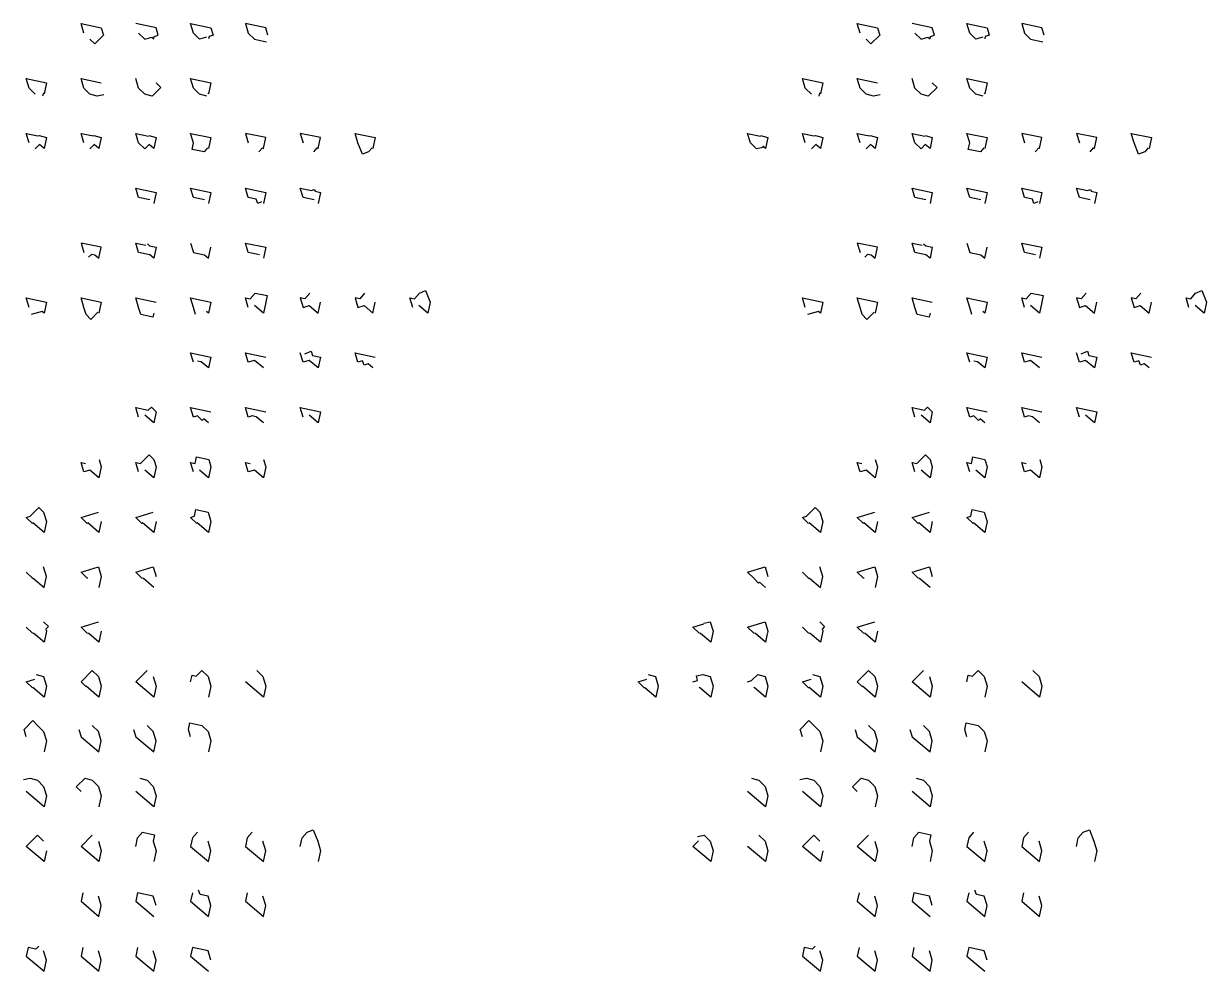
# Model space of a CAD drawing. Header units: inches. Extents: x -12292079.407 to -12292079.373, y 116895049.277 to 116895049.734.
# Drawn here: x -12292079.39063 to -12292079.37555, y 116895049.6774 to 116895049.68947 of the extents above; entities that cross this region are included whole.
import ezdxf

# ---------------------------------------------------------------- set-up
doc = ezdxf.new("R2010")
doc.units = ezdxf.units.IN
doc.header["$MEASUREMENT"] = 0

msp = doc.modelspace()

# ---------------------------------------------------------------- linework, layer by layer
for points in [[(-12292079.389863, 116895049.689353), (-12292079.389899, 116895049.689474), (-12292079.389641, 116895049.68942), (-12292079.389613, 116895049.689326), (-12292079.389724, 116895049.689215), (-12292079.389785, 116895049.689275)], [(-12292079.389164, 116895049.689353), (-12292079.389086, 116895049.689275), (-12292079.388997, 116895049.689302), (-12292079.388971, 116895049.68928), (-12292079.388965, 116895049.689311), (-12292079.388914, 116895049.689326), (-12292079.388942, 116895049.68942), (-12292079.3892, 116895049.689474)], [(-12292079.388298, 116895049.689302), (-12292079.388387, 116895049.689275), (-12292079.388465, 116895049.689353), (-12292079.388501, 116895049.689474), (-12292079.388243, 116895049.68942), (-12292079.388215, 116895049.689326), (-12292079.388266, 116895049.689311), (-12292079.388272, 116895049.68928)], [(-12292079.387516, 116895049.689326), (-12292079.387544, 116895049.68942), (-12292079.387802, 116895049.689474), (-12292079.387766, 116895049.689353), (-12292079.387688, 116895049.689275), (-12292079.387534, 116895049.689243)], [(-12292079.390484, 116895049.688576), (-12292079.390562, 116895049.688654), (-12292079.390598, 116895049.688775), (-12292079.39034, 116895049.688721), (-12292079.390369, 116895049.688581), (-12292079.390379, 116895049.688589), (-12292079.39039, 116895049.688549)], [(-12292079.389608, 116895049.688567), (-12292079.389691, 116895049.688549), (-12292079.389785, 116895049.688576), (-12292079.389863, 116895049.688654), (-12292079.389899, 116895049.688775), (-12292079.389641, 116895049.688721)], [(-12292079.388942, 116895049.688721), (-12292079.388882, 116895049.68866), (-12292079.388992, 116895049.688549), (-12292079.389086, 116895049.688576), (-12292079.389164, 116895049.688654), (-12292079.3892, 116895049.688775)], [(-12292079.388294, 116895049.688549), (-12292079.388387, 116895049.688576), (-12292079.388465, 116895049.688654), (-12292079.388501, 116895049.688775), (-12292079.388243, 116895049.688721), (-12292079.388272, 116895049.688581), (-12292079.388282, 116895049.688589)], [(-12292079.390562, 116895049.687955), (-12292079.390598, 116895049.688076), (-12292079.390451, 116895049.688045), (-12292079.390433, 116895049.688049), (-12292079.39034, 116895049.688022), (-12292079.390369, 116895049.687882), (-12292079.390429, 116895049.687932), (-12292079.390484, 116895049.687878)], [(-12292079.389863, 116895049.687955), (-12292079.389899, 116895049.688076), (-12292079.38974, 116895049.688043), (-12292079.389734, 116895049.688049), (-12292079.389641, 116895049.688022), (-12292079.38967, 116895049.687882), (-12292079.38973, 116895049.687932), (-12292079.389785, 116895049.687878)], [(-12292079.389035, 116895049.688049), (-12292079.388942, 116895049.688022), (-12292079.388971, 116895049.687882), (-12292079.389031, 116895049.687932), (-12292079.389086, 116895049.687878), (-12292079.389164, 116895049.687955), (-12292079.3892, 116895049.688076), (-12292079.389037, 116895049.688042)], [(-12292079.388284, 116895049.687892), (-12292079.388329, 116895049.68784), (-12292079.388482, 116895049.687872), (-12292079.388465, 116895049.687955), (-12292079.388501, 116895049.688076), (-12292079.388243, 116895049.688022), (-12292079.388272, 116895049.687882)], [(-12292079.38763, 116895049.68784), (-12292079.387585, 116895049.687892), (-12292079.387574, 116895049.687882), (-12292079.387544, 116895049.688022), (-12292079.387802, 116895049.688076), (-12292079.387766, 116895049.687955)], [(-12292079.386931, 116895049.68784), (-12292079.386886, 116895049.687892), (-12292079.386875, 116895049.687882), (-12292079.386845, 116895049.688022), (-12292079.387103, 116895049.688076), (-12292079.387067, 116895049.687955)], [(-12292079.386187, 116895049.687892), (-12292079.386232, 116895049.68784), (-12292079.386311, 116895049.687809), (-12292079.386368, 116895049.687955), (-12292079.386404, 116895049.688076), (-12292079.386146, 116895049.688022), (-12292079.386176, 116895049.687882)], [(-12292079.389023, 116895049.687227), (-12292079.389164, 116895049.687257), (-12292079.3892, 116895049.687377), (-12292079.388942, 116895049.687323), (-12292079.388971, 116895049.687183)], [(-12292079.388324, 116895049.687227), (-12292079.388465, 116895049.687257), (-12292079.388501, 116895049.687377), (-12292079.388243, 116895049.687323), (-12292079.388272, 116895049.687183)], [(-12292079.387597, 116895049.687203), (-12292079.387646, 116895049.687184), (-12292079.387666, 116895049.687236), (-12292079.387766, 116895049.687257), (-12292079.387802, 116895049.687377), (-12292079.387544, 116895049.687323), (-12292079.387574, 116895049.687183)], [(-12292079.386927, 116895049.687227), (-12292079.387067, 116895049.687257), (-12292079.387103, 116895049.687377), (-12292079.386961, 116895049.687347), (-12292079.386925, 116895049.687361), (-12292079.386915, 116895049.687338), (-12292079.386845, 116895049.687323), (-12292079.386875, 116895049.687183)], [(-12292079.389802, 116895049.686497), (-12292079.389763, 116895049.686537), (-12292079.389722, 116895049.686528), (-12292079.38967, 116895049.686484), (-12292079.389641, 116895049.686624), (-12292079.389899, 116895049.686678), (-12292079.389863, 116895049.686558)], [(-12292079.389053, 116895049.686669), (-12292079.389025, 116895049.686641), (-12292079.388942, 116895049.686624), (-12292079.388971, 116895049.686484), (-12292079.389023, 116895049.686528), (-12292079.389164, 116895049.686558), (-12292079.3892, 116895049.686678), (-12292079.389071, 116895049.686651)], [(-12292079.388501, 116895049.686678), (-12292079.388465, 116895049.686558), (-12292079.388324, 116895049.686528), (-12292079.388272, 116895049.686484), (-12292079.388243, 116895049.686624)], [(-12292079.387625, 116895049.686528), (-12292079.387766, 116895049.686558), (-12292079.387802, 116895049.686678), (-12292079.387544, 116895049.686624), (-12292079.387574, 116895049.686484)], [(-12292079.390562, 116895049.685859), (-12292079.390598, 116895049.685979), (-12292079.39034, 116895049.685925), (-12292079.390369, 116895049.685785), (-12292079.390395, 116895049.685807), (-12292079.390534, 116895049.685766)], [(-12292079.389684, 116895049.685796), (-12292079.389775, 116895049.685705), (-12292079.389835, 116895049.685766), (-12292079.389863, 116895049.685859), (-12292079.389899, 116895049.685979), (-12292079.389641, 116895049.685925), (-12292079.38967, 116895049.685785)], [(-12292079.388971, 116895049.685785), (-12292079.388982, 116895049.685733), (-12292079.389136, 116895049.685766), (-12292079.389164, 116895049.685859), (-12292079.3892, 116895049.685979), (-12292079.388942, 116895049.685925)], [(-12292079.388437, 116895049.685766), (-12292079.388465, 116895049.685859), (-12292079.388501, 116895049.685979), (-12292079.388243, 116895049.685925), (-12292079.388272, 116895049.685785), (-12292079.388298, 116895049.685807)], [(-12292079.387766, 116895049.685859), (-12292079.387802, 116895049.685979), (-12292079.387743, 116895049.685967), (-12292079.38768, 116895049.686041), (-12292079.387527, 116895049.686008), (-12292079.387544, 116895049.685925), (-12292079.387574, 116895049.685785), (-12292079.387688, 116895049.685882)], [(-12292079.386981, 116895049.686041), (-12292079.387044, 116895049.685967), (-12292079.387103, 116895049.685979), (-12292079.387067, 116895049.685859), (-12292079.386989, 116895049.685882), (-12292079.386875, 116895049.685785), (-12292079.386845, 116895049.685925)], [(-12292079.386283, 116895049.686041), (-12292079.386345, 116895049.685967), (-12292079.386404, 116895049.685979), (-12292079.386368, 116895049.685859), (-12292079.38629, 116895049.685882), (-12292079.386176, 116895049.685785), (-12292079.386146, 116895049.685925)], [(-12292079.385669, 116895049.685859), (-12292079.385705, 116895049.685979), (-12292079.385646, 116895049.685967), (-12292079.385584, 116895049.686041), (-12292079.385504, 116895049.686072), (-12292079.385447, 116895049.685925), (-12292079.385477, 116895049.685785), (-12292079.385591, 116895049.685882)], [(-12292079.388465, 116895049.68516), (-12292079.388501, 116895049.68528), (-12292079.388243, 116895049.685226), (-12292079.388272, 116895049.685086), (-12292079.388365, 116895049.685164), (-12292079.388414, 116895049.685175)], [(-12292079.387574, 116895049.685086), (-12292079.387688, 116895049.685183), (-12292079.387766, 116895049.68516), (-12292079.387802, 116895049.68528), (-12292079.387544, 116895049.685226)], [(-12292079.387044, 116895049.685268), (-12292079.386965, 116895049.685299), (-12292079.386945, 116895049.685247), (-12292079.386845, 116895049.685226), (-12292079.386875, 116895049.685086), (-12292079.386989, 116895049.685183), (-12292079.387067, 116895049.68516), (-12292079.387103, 116895049.68528)], [(-12292079.386176, 116895049.685086), (-12292079.386239, 116895049.68514), (-12292079.386289, 116895049.685121), (-12292079.38631, 116895049.685177), (-12292079.386368, 116895049.68516), (-12292079.386404, 116895049.68528), (-12292079.386146, 116895049.685226)], [(-12292079.389164, 116895049.684461), (-12292079.3892, 116895049.684581), (-12292079.389042, 116895049.684548), (-12292079.389002, 116895049.684587), (-12292079.388942, 116895049.684527), (-12292079.388971, 116895049.684387), (-12292079.389086, 116895049.684484)], [(-12292079.388272, 116895049.684387), (-12292079.388332, 116895049.684438), (-12292079.388354, 116895049.684416), (-12292079.388414, 116895049.684476), (-12292079.388465, 116895049.684461), (-12292079.388501, 116895049.684581), (-12292079.388243, 116895049.684527)], [(-12292079.387574, 116895049.684387), (-12292079.387666, 116895049.684465), (-12292079.387715, 116895049.684476), (-12292079.387766, 116895049.684461), (-12292079.387802, 116895049.684581), (-12292079.387544, 116895049.684527)], [(-12292079.387067, 116895049.684461), (-12292079.387103, 116895049.684581), (-12292079.386845, 116895049.684527), (-12292079.386875, 116895049.684387), (-12292079.386989, 116895049.684484)], [(-12292079.389669, 116895049.683921), (-12292079.389641, 116895049.683828), (-12292079.38967, 116895049.683688), (-12292079.389785, 116895049.683785), (-12292079.389863, 116895049.683762), (-12292079.389899, 116895049.683882), (-12292079.38984, 116895049.68387)], [(-12292079.389164, 116895049.683762), (-12292079.3892, 116895049.683882), (-12292079.389141, 116895049.68387), (-12292079.38903, 116895049.683981), (-12292079.38897, 116895049.683921), (-12292079.388942, 116895049.683828), (-12292079.388971, 116895049.683688), (-12292079.389086, 116895049.683785)], [(-12292079.388465, 116895049.683762), (-12292079.388501, 116895049.683882), (-12292079.388442, 116895049.68387), (-12292079.388425, 116895049.683953), (-12292079.388271, 116895049.683921), (-12292079.388243, 116895049.683828), (-12292079.388272, 116895049.683688), (-12292079.388387, 116895049.683785)], [(-12292079.387572, 116895049.683921), (-12292079.387544, 116895049.683828), (-12292079.387574, 116895049.683688), (-12292079.387688, 116895049.683785), (-12292079.387766, 116895049.683762), (-12292079.387802, 116895049.683882), (-12292079.387743, 116895049.68387)], [(-12292079.390519, 116895049.683105), (-12292079.390598, 116895049.683183), (-12292079.390547, 116895049.683198), (-12292079.390436, 116895049.68331), (-12292079.390376, 116895049.68325), (-12292079.39034, 116895049.683129), (-12292079.390369, 116895049.682989), (-12292079.390513, 116895049.683112)], [(-12292079.389641, 116895049.683129), (-12292079.38967, 116895049.682989), (-12292079.389814, 116895049.683112), (-12292079.38982, 116895049.683105), (-12292079.389899, 116895049.683183), (-12292079.389677, 116895049.68325)], [(-12292079.388942, 116895049.683129), (-12292079.388971, 116895049.682989), (-12292079.389115, 116895049.683112), (-12292079.389122, 116895049.683105), (-12292079.3892, 116895049.683183), (-12292079.388978, 116895049.68325)], [(-12292079.388423, 116895049.683105), (-12292079.388501, 116895049.683183), (-12292079.38845, 116895049.683198), (-12292079.388433, 116895049.683282), (-12292079.388279, 116895049.68325), (-12292079.388243, 116895049.683129), (-12292079.388272, 116895049.682989), (-12292079.388416, 116895049.683112)], [(-12292079.390598, 116895049.682484), (-12292079.390519, 116895049.682406), (-12292079.390509, 116895049.682409), (-12292079.390369, 116895049.68229), (-12292079.39034, 116895049.68243), (-12292079.390376, 116895049.682551)], [(-12292079.389811, 116895049.682409), (-12292079.38982, 116895049.682406), (-12292079.389899, 116895049.682484), (-12292079.389677, 116895049.682551), (-12292079.389641, 116895049.68243), (-12292079.38967, 116895049.68229)], [(-12292079.388971, 116895049.68229), (-12292079.389104, 116895049.682403), (-12292079.389122, 116895049.682406), (-12292079.3892, 116895049.682484), (-12292079.388978, 116895049.682551), (-12292079.388942, 116895049.68243)], [(-12292079.390376, 116895049.681852), (-12292079.390315, 116895049.681791), (-12292079.390348, 116895049.681759), (-12292079.39034, 116895049.681731), (-12292079.390369, 116895049.681591), (-12292079.390499, 116895049.681701), (-12292079.390519, 116895049.681708), (-12292079.390598, 116895049.681785)], [(-12292079.389641, 116895049.681731), (-12292079.38967, 116895049.681591), (-12292079.3898, 116895049.681701), (-12292079.38982, 116895049.681708), (-12292079.389899, 116895049.681785), (-12292079.389677, 116895049.681852)], [(-12292079.390469, 116895049.68118), (-12292079.390376, 116895049.681153), (-12292079.39034, 116895049.681032), (-12292079.390369, 116895049.680892), (-12292079.390513, 116895049.681015), (-12292079.390519, 116895049.681009), (-12292079.390598, 116895049.681086), (-12292079.390487, 116895049.68112)], [(-12292079.389838, 116895049.681026), (-12292079.389899, 116895049.681086), (-12292079.389755, 116895049.681231), (-12292079.389677, 116895049.681153), (-12292079.389641, 116895049.681032), (-12292079.38967, 116895049.680892), (-12292079.389834, 116895049.681031)], [(-12292079.388978, 116895049.681153), (-12292079.388942, 116895049.681032), (-12292079.388971, 116895049.680892), (-12292079.3892, 116895049.681086), (-12292079.389056, 116895049.681231)], [(-12292079.388501, 116895049.681086), (-12292079.388483, 116895049.68117), (-12292079.388429, 116895049.681159), (-12292079.388357, 116895049.681231), (-12292079.388279, 116895049.681153), (-12292079.388243, 116895049.681032), (-12292079.388272, 116895049.680892)], [(-12292079.387658, 116895049.681231), (-12292079.38758, 116895049.681153), (-12292079.387544, 116895049.681032), (-12292079.387574, 116895049.680892), (-12292079.387802, 116895049.681086)], [(-12292079.390598, 116895049.680388), (-12292079.390625, 116895049.680481), (-12292079.390514, 116895049.680592), (-12292079.390454, 116895049.680532), (-12292079.390376, 116895049.680454), (-12292079.39034, 116895049.680333), (-12292079.390369, 116895049.680193)], [(-12292079.389927, 116895049.680481), (-12292079.389899, 116895049.680388), (-12292079.38967, 116895049.680193), (-12292079.389641, 116895049.680333), (-12292079.389677, 116895049.680454), (-12292079.389755, 116895049.680532)], [(-12292079.389228, 116895049.680481), (-12292079.3892, 116895049.680388), (-12292079.388971, 116895049.680193), (-12292079.388942, 116895049.680333), (-12292079.388978, 116895049.680454), (-12292079.389056, 116895049.680532)], [(-12292079.388501, 116895049.680388), (-12292079.388529, 116895049.680481), (-12292079.388511, 116895049.680564), (-12292079.388357, 116895049.680532), (-12292079.388279, 116895049.680454), (-12292079.388243, 116895049.680333), (-12292079.388272, 116895049.680193)], [(-12292079.390631, 116895049.679842), (-12292079.390547, 116895049.67986), (-12292079.390454, 116895049.679833), (-12292079.390376, 116895049.679755), (-12292079.39034, 116895049.679634), (-12292079.390369, 116895049.679495), (-12292079.390598, 116895049.679689)], [(-12292079.389899, 116895049.679689), (-12292079.389959, 116895049.679749), (-12292079.389848, 116895049.67986), (-12292079.389755, 116895049.679833), (-12292079.389677, 116895049.679755), (-12292079.389641, 116895049.679634), (-12292079.38967, 116895049.679495)], [(-12292079.389149, 116895049.67986), (-12292079.389056, 116895049.679833), (-12292079.388978, 116895049.679755), (-12292079.388942, 116895049.679634), (-12292079.388971, 116895049.679495), (-12292079.3892, 116895049.679689)], [(-12292079.387103, 116895049.67899), (-12292079.38708, 116895049.679098), (-12292079.387017, 116895049.679172), (-12292079.386938, 116895049.679202), (-12292079.386881, 116895049.679056), (-12292079.386845, 116895049.678935), (-12292079.386875, 116895049.678796)], [(-12292079.39034, 116895049.678935), (-12292079.390369, 116895049.678796), (-12292079.390598, 116895049.67899), (-12292079.390454, 116895049.679134), (-12292079.390376, 116895049.679056)], [(-12292079.389677, 116895049.679056), (-12292079.389641, 116895049.678935), (-12292079.38967, 116895049.678796), (-12292079.389899, 116895049.67899), (-12292079.389755, 116895049.679134)], [(-12292079.3892, 116895049.67899), (-12292079.389177, 116895049.679098), (-12292079.389114, 116895049.679172), (-12292079.38896, 116895049.679139), (-12292079.388978, 116895049.679056), (-12292079.388942, 116895049.678935), (-12292079.388971, 116895049.678796)], [(-12292079.388415, 116895049.679172), (-12292079.388478, 116895049.679098), (-12292079.388501, 116895049.67899), (-12292079.388272, 116895049.678796), (-12292079.388243, 116895049.678935), (-12292079.388279, 116895049.679056)], [(-12292079.387716, 116895049.679172), (-12292079.387779, 116895049.679098), (-12292079.387802, 116895049.67899), (-12292079.387574, 116895049.678796), (-12292079.387544, 116895049.678935), (-12292079.38758, 116895049.679056)], [(-12292079.388478, 116895049.678399), (-12292079.388501, 116895049.678291), (-12292079.388272, 116895049.678097), (-12292079.388243, 116895049.678236), (-12292079.388279, 116895049.678357), (-12292079.388379, 116895049.678378), (-12292079.388399, 116895049.67843)], [(-12292079.389876, 116895049.678399), (-12292079.389899, 116895049.678291), (-12292079.38967, 116895049.678097), (-12292079.389641, 116895049.678236), (-12292079.389677, 116895049.678357)], [(-12292079.388942, 116895049.678236), (-12292079.388978, 116895049.678357), (-12292079.389177, 116895049.678399), (-12292079.3892, 116895049.678291), (-12292079.388971, 116895049.678097)], [(-12292079.387779, 116895049.678399), (-12292079.387802, 116895049.678291), (-12292079.387574, 116895049.678097), (-12292079.387544, 116895049.678236), (-12292079.38758, 116895049.678357)], [(-12292079.390436, 116895049.677718), (-12292079.390475, 116895049.677679), (-12292079.390575, 116895049.6777), (-12292079.390598, 116895049.677592), (-12292079.390369, 116895049.677398), (-12292079.39034, 116895049.677538), (-12292079.390376, 116895049.677658)], [(-12292079.389876, 116895049.6777), (-12292079.389899, 116895049.677592), (-12292079.38967, 116895049.677398), (-12292079.389641, 116895049.677538), (-12292079.389677, 116895049.677658)], [(-12292079.389177, 116895049.6777), (-12292079.3892, 116895049.677592), (-12292079.388971, 116895049.677398), (-12292079.388942, 116895049.677538), (-12292079.388978, 116895049.677658)], [(-12292079.388243, 116895049.677538), (-12292079.388279, 116895049.677658), (-12292079.388478, 116895049.6777), (-12292079.388501, 116895049.677592), (-12292079.388272, 116895049.677398)]]:
    msp.add_lwpolyline(points, close=True)
at = {"color": 104}
msp.add_lwpolyline([(-12292079.379964, 116895049.689353), (-12292079.38, 116895049.689474), (-12292079.379742, 116895049.68942), (-12292079.379714, 116895049.689326), (-12292079.379825, 116895049.689215), (-12292079.379886, 116895049.689275)], close=True, dxfattribs=at)
at = {"color": 40}
for points in [[(-12292079.379265, 116895049.689353), (-12292079.379187, 116895049.689275), (-12292079.379098, 116895049.689302), (-12292079.379072, 116895049.68928), (-12292079.379066, 116895049.689311), (-12292079.379015, 116895049.689326), (-12292079.379043, 116895049.68942), (-12292079.379301, 116895049.689474)], [(-12292079.378399, 116895049.689302), (-12292079.378488, 116895049.689275), (-12292079.378566, 116895049.689353), (-12292079.378602, 116895049.689474), (-12292079.378344, 116895049.68942), (-12292079.378316, 116895049.689326), (-12292079.378367, 116895049.689311), (-12292079.378373, 116895049.68928)]]:
    msp.add_lwpolyline(points, close=True, dxfattribs=at)
at = {"color": 105}
msp.add_lwpolyline([(-12292079.377617, 116895049.689326), (-12292079.377645, 116895049.68942), (-12292079.377903, 116895049.689474), (-12292079.377867, 116895049.689353), (-12292079.377789, 116895049.689275), (-12292079.377635, 116895049.689243)], close=True, dxfattribs=at)
at = {"color": 39}
for points in [[(-12292079.380585, 116895049.688576), (-12292079.380663, 116895049.688654), (-12292079.380699, 116895049.688775), (-12292079.380441, 116895049.688721), (-12292079.38047, 116895049.688581), (-12292079.38048, 116895049.688589), (-12292079.380491, 116895049.688549)], [(-12292079.378395, 116895049.688549), (-12292079.378488, 116895049.688576), (-12292079.378566, 116895049.688654), (-12292079.378602, 116895049.688775), (-12292079.378344, 116895049.688721), (-12292079.378373, 116895049.688581), (-12292079.378383, 116895049.688589)]]:
    msp.add_lwpolyline(points, close=True, dxfattribs=at)
at = {"color": 106}
msp.add_lwpolyline([(-12292079.379709, 116895049.688567), (-12292079.379792, 116895049.688549), (-12292079.379886, 116895049.688576), (-12292079.379964, 116895049.688654), (-12292079.38, 116895049.688775), (-12292079.379742, 116895049.688721)], close=True, dxfattribs=at)
at = {"color": 107}
msp.add_lwpolyline([(-12292079.379043, 116895049.688721), (-12292079.378983, 116895049.68866), (-12292079.379094, 116895049.688549), (-12292079.379187, 116895049.688576), (-12292079.379265, 116895049.688654), (-12292079.379301, 116895049.688775)], close=True, dxfattribs=at)
at = {"color": 108}
msp.add_lwpolyline([(-12292079.381233, 116895049.688049), (-12292079.38114, 116895049.688022), (-12292079.381169, 116895049.687882), (-12292079.381203, 116895049.687911), (-12292079.3812, 116895049.687895), (-12292079.381283, 116895049.687878), (-12292079.381362, 116895049.687955), (-12292079.381398, 116895049.688076), (-12292079.381235, 116895049.688042)], close=True, dxfattribs=at)
at = {"color": 109}
msp.add_lwpolyline([(-12292079.380663, 116895049.687955), (-12292079.380699, 116895049.688076), (-12292079.380552, 116895049.688045), (-12292079.380534, 116895049.688049), (-12292079.380441, 116895049.688022), (-12292079.38047, 116895049.687882), (-12292079.38053, 116895049.687932), (-12292079.380585, 116895049.687878)], close=True, dxfattribs=at)
at = {"color": 110}
msp.add_lwpolyline([(-12292079.379964, 116895049.687955), (-12292079.38, 116895049.688076), (-12292079.379842, 116895049.688043), (-12292079.379835, 116895049.688049), (-12292079.379742, 116895049.688022), (-12292079.379771, 116895049.687882), (-12292079.379831, 116895049.687932), (-12292079.379886, 116895049.687878)], close=True, dxfattribs=at)
at = {"color": 38}
msp.add_lwpolyline([(-12292079.379136, 116895049.688049), (-12292079.379043, 116895049.688022), (-12292079.379072, 116895049.687882), (-12292079.379132, 116895049.687932), (-12292079.379187, 116895049.687878), (-12292079.379265, 116895049.687955), (-12292079.379301, 116895049.688076), (-12292079.379138, 116895049.688042)], close=True, dxfattribs=at)
at = {"color": 111}
msp.add_lwpolyline([(-12292079.378385, 116895049.687892), (-12292079.37843, 116895049.68784), (-12292079.378584, 116895049.687872), (-12292079.378566, 116895049.687955), (-12292079.378602, 116895049.688076), (-12292079.378344, 116895049.688022), (-12292079.378373, 116895049.687882)], close=True, dxfattribs=at)
at = {"color": 37}
for points in [[(-12292079.377731, 116895049.68784), (-12292079.377686, 116895049.687892), (-12292079.377675, 116895049.687882), (-12292079.377645, 116895049.688022), (-12292079.377903, 116895049.688076), (-12292079.377867, 116895049.687955)], [(-12292079.377032, 116895049.68784), (-12292079.376987, 116895049.687892), (-12292079.376976, 116895049.687882), (-12292079.376946, 116895049.688022), (-12292079.377204, 116895049.688076), (-12292079.377168, 116895049.687955)]]:
    msp.add_lwpolyline(points, close=True, dxfattribs=at)
at = {"color": 112}
msp.add_lwpolyline([(-12292079.376289, 116895049.687892), (-12292079.376333, 116895049.68784), (-12292079.376412, 116895049.687809), (-12292079.376469, 116895049.687955), (-12292079.376505, 116895049.688076), (-12292079.376247, 116895049.688022), (-12292079.376277, 116895049.687882)], close=True, dxfattribs=at)
at = {"color": 11}
for points in [[(-12292079.379124, 116895049.687227), (-12292079.379265, 116895049.687257), (-12292079.379301, 116895049.687377), (-12292079.379043, 116895049.687323), (-12292079.379072, 116895049.687183)], [(-12292079.378425, 116895049.687227), (-12292079.378566, 116895049.687257), (-12292079.378602, 116895049.687377), (-12292079.378344, 116895049.687323), (-12292079.378373, 116895049.687183)], [(-12292079.378602, 116895049.686678), (-12292079.378566, 116895049.686558), (-12292079.378425, 116895049.686528), (-12292079.378373, 116895049.686484), (-12292079.378344, 116895049.686624)], [(-12292079.377727, 116895049.686528), (-12292079.377867, 116895049.686558), (-12292079.377903, 116895049.686678), (-12292079.377645, 116895049.686624), (-12292079.377675, 116895049.686484)]]:
    msp.add_lwpolyline(points, close=True, dxfattribs=at)
at = {"color": 113}
msp.add_lwpolyline([(-12292079.377698, 116895049.687203), (-12292079.377747, 116895049.687184), (-12292079.377767, 116895049.687236), (-12292079.377867, 116895049.687257), (-12292079.377903, 116895049.687377), (-12292079.377645, 116895049.687323), (-12292079.377675, 116895049.687183)], close=True, dxfattribs=at)
at = {"color": 114}
msp.add_lwpolyline([(-12292079.377028, 116895049.687227), (-12292079.377168, 116895049.687257), (-12292079.377204, 116895049.687377), (-12292079.377062, 116895049.687347), (-12292079.377026, 116895049.687361), (-12292079.377016, 116895049.687338), (-12292079.376946, 116895049.687323), (-12292079.376976, 116895049.687183)], close=True, dxfattribs=at)
at = {"color": 115}
msp.add_lwpolyline([(-12292079.379903, 116895049.686497), (-12292079.379864, 116895049.686537), (-12292079.379823, 116895049.686528), (-12292079.379771, 116895049.686484), (-12292079.379742, 116895049.686624), (-12292079.38, 116895049.686678), (-12292079.379964, 116895049.686558)], close=True, dxfattribs=at)
at = {"color": 116}
msp.add_lwpolyline([(-12292079.379154, 116895049.686669), (-12292079.379126, 116895049.686641), (-12292079.379043, 116895049.686624), (-12292079.379072, 116895049.686484), (-12292079.379124, 116895049.686528), (-12292079.379265, 116895049.686558), (-12292079.379301, 116895049.686678), (-12292079.379172, 116895049.686651)], close=True, dxfattribs=at)
at = {"color": 36}
for points in [[(-12292079.380663, 116895049.685859), (-12292079.380699, 116895049.685979), (-12292079.380441, 116895049.685925), (-12292079.38047, 116895049.685785), (-12292079.380496, 116895049.685807), (-12292079.380635, 116895049.685766)], [(-12292079.378538, 116895049.685766), (-12292079.378566, 116895049.685859), (-12292079.378602, 116895049.685979), (-12292079.378344, 116895049.685925), (-12292079.378373, 116895049.685785), (-12292079.378399, 116895049.685807)]]:
    msp.add_lwpolyline(points, close=True, dxfattribs=at)
at = {"color": 117}
msp.add_lwpolyline([(-12292079.379785, 116895049.685796), (-12292079.379876, 116895049.685705), (-12292079.379936, 116895049.685766), (-12292079.379964, 116895049.685859), (-12292079.38, 116895049.685979), (-12292079.379742, 116895049.685925), (-12292079.379771, 116895049.685785)], close=True, dxfattribs=at)
at = {"color": 118}
msp.add_lwpolyline([(-12292079.379072, 116895049.685785), (-12292079.379083, 116895049.685733), (-12292079.379237, 116895049.685766), (-12292079.379265, 116895049.685859), (-12292079.379301, 116895049.685979), (-12292079.379043, 116895049.685925)], close=True, dxfattribs=at)
at = {"color": 119}
msp.add_lwpolyline([(-12292079.377867, 116895049.685859), (-12292079.377903, 116895049.685979), (-12292079.377844, 116895049.685967), (-12292079.377781, 116895049.686041), (-12292079.377628, 116895049.686008), (-12292079.377645, 116895049.685925), (-12292079.377675, 116895049.685785), (-12292079.377789, 116895049.685882)], close=True, dxfattribs=at)
at = {"color": 35}
for points in [[(-12292079.377083, 116895049.686041), (-12292079.377145, 116895049.685967), (-12292079.377204, 116895049.685979), (-12292079.377168, 116895049.685859), (-12292079.37709, 116895049.685882), (-12292079.376976, 116895049.685785), (-12292079.376946, 116895049.685925)], [(-12292079.376384, 116895049.686041), (-12292079.376446, 116895049.685967), (-12292079.376505, 116895049.685979), (-12292079.376469, 116895049.685859), (-12292079.376391, 116895049.685882), (-12292079.376277, 116895049.685785), (-12292079.376247, 116895049.685925)]]:
    msp.add_lwpolyline(points, close=True, dxfattribs=at)
at = {"color": 120}
msp.add_lwpolyline([(-12292079.37577, 116895049.685859), (-12292079.375806, 116895049.685979), (-12292079.375747, 116895049.685967), (-12292079.375685, 116895049.686041), (-12292079.375605, 116895049.686072), (-12292079.375548, 116895049.685925), (-12292079.375578, 116895049.685785), (-12292079.375692, 116895049.685882)], close=True, dxfattribs=at)
at = {"color": 121}
msp.add_lwpolyline([(-12292079.378566, 116895049.68516), (-12292079.378602, 116895049.68528), (-12292079.378344, 116895049.685226), (-12292079.378373, 116895049.685086), (-12292079.378466, 116895049.685164), (-12292079.378515, 116895049.685175)], close=True, dxfattribs=at)
at = {"color": 3}
for points in [[(-12292079.377675, 116895049.685086), (-12292079.377789, 116895049.685183), (-12292079.377867, 116895049.68516), (-12292079.377903, 116895049.68528), (-12292079.377645, 116895049.685226)], [(-12292079.377168, 116895049.684461), (-12292079.377204, 116895049.684581), (-12292079.376946, 116895049.684527), (-12292079.376976, 116895049.684387), (-12292079.37709, 116895049.684484)]]:
    msp.add_lwpolyline(points, close=True, dxfattribs=at)
at = {"color": 122}
msp.add_lwpolyline([(-12292079.377145, 116895049.685268), (-12292079.377066, 116895049.685299), (-12292079.377046, 116895049.685247), (-12292079.376946, 116895049.685226), (-12292079.376976, 116895049.685086), (-12292079.37709, 116895049.685183), (-12292079.377168, 116895049.68516), (-12292079.377204, 116895049.68528)], close=True, dxfattribs=at)
at = {"color": 123}
msp.add_lwpolyline([(-12292079.376277, 116895049.685086), (-12292079.37634, 116895049.68514), (-12292079.37639, 116895049.685121), (-12292079.376411, 116895049.685177), (-12292079.376469, 116895049.68516), (-12292079.376505, 116895049.68528), (-12292079.376247, 116895049.685226)], close=True, dxfattribs=at)
at = {"color": 124}
msp.add_lwpolyline([(-12292079.379265, 116895049.684461), (-12292079.379301, 116895049.684581), (-12292079.379143, 116895049.684548), (-12292079.379103, 116895049.684587), (-12292079.379043, 116895049.684527), (-12292079.379072, 116895049.684387), (-12292079.379187, 116895049.684484)], close=True, dxfattribs=at)
at = {"color": 125}
msp.add_lwpolyline([(-12292079.378373, 116895049.684387), (-12292079.378433, 116895049.684438), (-12292079.378455, 116895049.684416), (-12292079.378515, 116895049.684476), (-12292079.378566, 116895049.684461), (-12292079.378602, 116895049.684581), (-12292079.378344, 116895049.684527)], close=True, dxfattribs=at)
at = {"color": 126}
msp.add_lwpolyline([(-12292079.377675, 116895049.684387), (-12292079.377767, 116895049.684465), (-12292079.377817, 116895049.684476), (-12292079.377867, 116895049.684461), (-12292079.377903, 116895049.684581), (-12292079.377645, 116895049.684527)], close=True, dxfattribs=at)
at = {"color": 34}
for points in [[(-12292079.37977, 116895049.683921), (-12292079.379742, 116895049.683828), (-12292079.379771, 116895049.683688), (-12292079.379886, 116895049.683785), (-12292079.379964, 116895049.683762), (-12292079.38, 116895049.683882), (-12292079.379941, 116895049.68387)], [(-12292079.377673, 116895049.683921), (-12292079.377645, 116895049.683828), (-12292079.377675, 116895049.683688), (-12292079.377789, 116895049.683785), (-12292079.377867, 116895049.683762), (-12292079.377903, 116895049.683882), (-12292079.377844, 116895049.68387)]]:
    msp.add_lwpolyline(points, close=True, dxfattribs=at)
at = {"color": 127}
msp.add_lwpolyline([(-12292079.379265, 116895049.683762), (-12292079.379301, 116895049.683882), (-12292079.379242, 116895049.68387), (-12292079.379131, 116895049.683981), (-12292079.379071, 116895049.683921), (-12292079.379043, 116895049.683828), (-12292079.379072, 116895049.683688), (-12292079.379187, 116895049.683785)], close=True, dxfattribs=at)
at = {"color": 128}
msp.add_lwpolyline([(-12292079.378566, 116895049.683762), (-12292079.378602, 116895049.683882), (-12292079.378543, 116895049.68387), (-12292079.378526, 116895049.683953), (-12292079.378372, 116895049.683921), (-12292079.378344, 116895049.683828), (-12292079.378373, 116895049.683688), (-12292079.378488, 116895049.683785)], close=True, dxfattribs=at)
at = {"color": 129}
msp.add_lwpolyline([(-12292079.38062, 116895049.683105), (-12292079.380699, 116895049.683183), (-12292079.380648, 116895049.683198), (-12292079.380537, 116895049.68331), (-12292079.380477, 116895049.68325), (-12292079.380441, 116895049.683129), (-12292079.38047, 116895049.682989), (-12292079.380614, 116895049.683112)], close=True, dxfattribs=at)
at = {"color": 12}
for points in [[(-12292079.379742, 116895049.683129), (-12292079.379771, 116895049.682989), (-12292079.379915, 116895049.683112), (-12292079.379922, 116895049.683105), (-12292079.38, 116895049.683183), (-12292079.379778, 116895049.68325)], [(-12292079.379043, 116895049.683129), (-12292079.379072, 116895049.682989), (-12292079.379216, 116895049.683112), (-12292079.379223, 116895049.683105), (-12292079.379301, 116895049.683183), (-12292079.379079, 116895049.68325)]]:
    msp.add_lwpolyline(points, close=True, dxfattribs=at)
at = {"color": 130}
msp.add_lwpolyline([(-12292079.378524, 116895049.683105), (-12292079.378602, 116895049.683183), (-12292079.378551, 116895049.683198), (-12292079.378534, 116895049.683282), (-12292079.37838, 116895049.68325), (-12292079.378344, 116895049.683129), (-12292079.378373, 116895049.682989), (-12292079.378517, 116895049.683112)], close=True, dxfattribs=at)
at = {"color": 131}
msp.add_lwpolyline([(-12292079.381169, 116895049.68229), (-12292079.381248, 116895049.682357), (-12292079.381259, 116895049.682346), (-12292079.381319, 116895049.682406), (-12292079.381398, 116895049.682484), (-12292079.381176, 116895049.682551), (-12292079.38114, 116895049.68243)], close=True, dxfattribs=at)
at = {"color": 33}
for points in [[(-12292079.380699, 116895049.682484), (-12292079.38062, 116895049.682406), (-12292079.380611, 116895049.682409), (-12292079.38047, 116895049.68229), (-12292079.380441, 116895049.68243), (-12292079.380477, 116895049.682551)], [(-12292079.379912, 116895049.682409), (-12292079.379922, 116895049.682406), (-12292079.38, 116895049.682484), (-12292079.379778, 116895049.682551), (-12292079.379742, 116895049.68243), (-12292079.379771, 116895049.68229)]]:
    msp.add_lwpolyline(points, close=True, dxfattribs=at)
at = {"color": 132}
msp.add_lwpolyline([(-12292079.379072, 116895049.68229), (-12292079.379205, 116895049.682403), (-12292079.379223, 116895049.682406), (-12292079.379301, 116895049.682484), (-12292079.379079, 116895049.682551), (-12292079.379043, 116895049.68243)], close=True, dxfattribs=at)
at = {"color": 133}
msp.add_lwpolyline([(-12292079.381958, 116895049.681834), (-12292079.381875, 116895049.681852), (-12292079.381839, 116895049.681731), (-12292079.381868, 116895049.681591), (-12292079.381998, 116895049.681701), (-12292079.382018, 116895049.681708), (-12292079.382097, 116895049.681785), (-12292079.381957, 116895049.681827)], close=True, dxfattribs=at)
at = {"color": 134}
msp.add_lwpolyline([(-12292079.381143, 116895049.681698), (-12292079.381147, 116895049.681697), (-12292079.381169, 116895049.681591), (-12292079.381299, 116895049.681701), (-12292079.381319, 116895049.681708), (-12292079.381398, 116895049.681785), (-12292079.381176, 116895049.681852), (-12292079.38114, 116895049.681731), (-12292079.381145, 116895049.681707)], close=True, dxfattribs=at)
at = {"color": 135}
msp.add_lwpolyline([(-12292079.380477, 116895049.681852), (-12292079.380416, 116895049.681791), (-12292079.380449, 116895049.681759), (-12292079.380441, 116895049.681731), (-12292079.38047, 116895049.681591), (-12292079.3806, 116895049.681701), (-12292079.38062, 116895049.681708), (-12292079.380699, 116895049.681785)], close=True, dxfattribs=at)
at = {"color": 32}
msp.add_lwpolyline([(-12292079.379742, 116895049.681731), (-12292079.379771, 116895049.681591), (-12292079.379901, 116895049.681701), (-12292079.379922, 116895049.681708), (-12292079.38, 116895049.681785), (-12292079.379778, 116895049.681852)], close=True, dxfattribs=at)
at = {"color": 136}
msp.add_lwpolyline([(-12292079.382667, 116895049.68118), (-12292079.382574, 116895049.681153), (-12292079.382538, 116895049.681032), (-12292079.382567, 116895049.680892), (-12292079.382707, 116895049.681011), (-12292079.382717, 116895049.681009), (-12292079.382796, 116895049.681086), (-12292079.382685, 116895049.68112)], close=True, dxfattribs=at)
at = {"color": 137}
msp.add_lwpolyline([(-12292079.382097, 116895049.681086), (-12292079.382039, 116895049.681104), (-12292079.382051, 116895049.681162), (-12292079.381968, 116895049.68118), (-12292079.381875, 116895049.681153), (-12292079.381839, 116895049.681032), (-12292079.381868, 116895049.680892), (-12292079.382012, 116895049.681015), (-12292079.382018, 116895049.681009)], close=True, dxfattribs=at)
at = {"color": 138}
msp.add_lwpolyline([(-12292079.381398, 116895049.681086), (-12292079.381347, 116895049.681102), (-12292079.381269, 116895049.68118), (-12292079.381176, 116895049.681153), (-12292079.38114, 116895049.681032), (-12292079.381169, 116895049.680892), (-12292079.381313, 116895049.681015), (-12292079.381319, 116895049.681009)], close=True, dxfattribs=at)
at = {"color": 31}
msp.add_lwpolyline([(-12292079.38057, 116895049.68118), (-12292079.380477, 116895049.681153), (-12292079.380441, 116895049.681032), (-12292079.38047, 116895049.680892), (-12292079.380614, 116895049.681015), (-12292079.38062, 116895049.681009), (-12292079.380699, 116895049.681086), (-12292079.380588, 116895049.68112)], close=True, dxfattribs=at)
at = {"color": 139}
msp.add_lwpolyline([(-12292079.379939, 116895049.681026), (-12292079.38, 116895049.681086), (-12292079.379856, 116895049.681231), (-12292079.379778, 116895049.681153), (-12292079.379742, 116895049.681032), (-12292079.379771, 116895049.680892), (-12292079.379935, 116895049.681031)], close=True, dxfattribs=at)
at = {"color": 13}
for points in [[(-12292079.379079, 116895049.681153), (-12292079.379043, 116895049.681032), (-12292079.379072, 116895049.680892), (-12292079.379301, 116895049.681086), (-12292079.379157, 116895049.681231)], [(-12292079.377759, 116895049.681231), (-12292079.377681, 116895049.681153), (-12292079.377645, 116895049.681032), (-12292079.377675, 116895049.680892), (-12292079.377903, 116895049.681086)], [(-12292079.381254, 116895049.679134), (-12292079.381176, 116895049.679056), (-12292079.38114, 116895049.678935), (-12292079.381169, 116895049.678796), (-12292079.381398, 116895049.67899)], [(-12292079.380441, 116895049.678935), (-12292079.38047, 116895049.678796), (-12292079.380699, 116895049.67899), (-12292079.380555, 116895049.679134), (-12292079.380477, 116895049.679056)], [(-12292079.379778, 116895049.679056), (-12292079.379742, 116895049.678935), (-12292079.379771, 116895049.678796), (-12292079.38, 116895049.67899), (-12292079.379856, 116895049.679134)]]:
    msp.add_lwpolyline(points, close=True, dxfattribs=at)
at = {"color": 140}
msp.add_lwpolyline([(-12292079.378602, 116895049.681086), (-12292079.378584, 116895049.68117), (-12292079.37853, 116895049.681159), (-12292079.378458, 116895049.681231), (-12292079.37838, 116895049.681153), (-12292079.378344, 116895049.681032), (-12292079.378373, 116895049.680892)], close=True, dxfattribs=at)
at = {"color": 141}
msp.add_lwpolyline([(-12292079.380699, 116895049.680388), (-12292079.380726, 116895049.680481), (-12292079.380616, 116895049.680592), (-12292079.380555, 116895049.680532), (-12292079.380477, 116895049.680454), (-12292079.380441, 116895049.680333), (-12292079.38047, 116895049.680193)], close=True, dxfattribs=at)
at = {"color": 30}
for points in [[(-12292079.380028, 116895049.680481), (-12292079.38, 116895049.680388), (-12292079.379771, 116895049.680193), (-12292079.379742, 116895049.680333), (-12292079.379778, 116895049.680454), (-12292079.379856, 116895049.680532)], [(-12292079.379329, 116895049.680481), (-12292079.379301, 116895049.680388), (-12292079.379072, 116895049.680193), (-12292079.379043, 116895049.680333), (-12292079.379079, 116895049.680454), (-12292079.379157, 116895049.680532)]]:
    msp.add_lwpolyline(points, close=True, dxfattribs=at)
at = {"color": 142}
msp.add_lwpolyline([(-12292079.378602, 116895049.680388), (-12292079.37863, 116895049.680481), (-12292079.378612, 116895049.680564), (-12292079.378458, 116895049.680532), (-12292079.37838, 116895049.680454), (-12292079.378344, 116895049.680333), (-12292079.378373, 116895049.680193)], close=True, dxfattribs=at)
at = {"color": 29}
for points in [[(-12292079.381347, 116895049.67986), (-12292079.381254, 116895049.679833), (-12292079.381176, 116895049.679755), (-12292079.38114, 116895049.679634), (-12292079.381169, 116895049.679495), (-12292079.381398, 116895049.679689)], [(-12292079.37925, 116895049.67986), (-12292079.379157, 116895049.679833), (-12292079.379079, 116895049.679755), (-12292079.379043, 116895049.679634), (-12292079.379072, 116895049.679495), (-12292079.379301, 116895049.679689)]]:
    msp.add_lwpolyline(points, close=True, dxfattribs=at)
at = {"color": 143}
msp.add_lwpolyline([(-12292079.380732, 116895049.679842), (-12292079.380648, 116895049.67986), (-12292079.380555, 116895049.679833), (-12292079.380477, 116895049.679755), (-12292079.380441, 116895049.679634), (-12292079.38047, 116895049.679495), (-12292079.380699, 116895049.679689)], close=True, dxfattribs=at)
at = {"color": 144}
msp.add_lwpolyline([(-12292079.38, 116895049.679689), (-12292079.38006, 116895049.679749), (-12292079.379949, 116895049.67986), (-12292079.379856, 116895049.679833), (-12292079.379778, 116895049.679755), (-12292079.379742, 116895049.679634), (-12292079.379771, 116895049.679495)], close=True, dxfattribs=at)
at = {"color": 147}
msp.add_lwpolyline([(-12292079.377204, 116895049.67899), (-12292079.377181, 116895049.679098), (-12292079.377118, 116895049.679172), (-12292079.377039, 116895049.679202), (-12292079.376982, 116895049.679056), (-12292079.376946, 116895049.678935), (-12292079.376976, 116895049.678796)], close=True, dxfattribs=at)
at = {"color": 145}
msp.add_lwpolyline([(-12292079.382036, 116895049.679116), (-12292079.381953, 116895049.679134), (-12292079.381875, 116895049.679056), (-12292079.381839, 116895049.678935), (-12292079.381868, 116895049.678796), (-12292079.382097, 116895049.67899), (-12292079.382025, 116895049.679062)], close=True, dxfattribs=at)
at = {"color": 146}
msp.add_lwpolyline([(-12292079.379301, 116895049.67899), (-12292079.379278, 116895049.679098), (-12292079.379215, 116895049.679172), (-12292079.379061, 116895049.679139), (-12292079.379079, 116895049.679056), (-12292079.379043, 116895049.678935), (-12292079.379072, 116895049.678796)], close=True, dxfattribs=at)
at = {"color": 28}
for points in [[(-12292079.378516, 116895049.679172), (-12292079.378579, 116895049.679098), (-12292079.378602, 116895049.67899), (-12292079.378373, 116895049.678796), (-12292079.378344, 116895049.678935), (-12292079.37838, 116895049.679056)], [(-12292079.377817, 116895049.679172), (-12292079.37788, 116895049.679098), (-12292079.377903, 116895049.67899), (-12292079.377675, 116895049.678796), (-12292079.377645, 116895049.678935), (-12292079.377681, 116895049.679056)]]:
    msp.add_lwpolyline(points, close=True, dxfattribs=at)
at = {"color": 148}
msp.add_lwpolyline([(-12292079.378579, 116895049.678399), (-12292079.378602, 116895049.678291), (-12292079.378373, 116895049.678097), (-12292079.378344, 116895049.678236), (-12292079.37838, 116895049.678357), (-12292079.37848, 116895049.678378), (-12292079.3785, 116895049.67843)], close=True, dxfattribs=at)
at = {"color": 14}
for points in [[(-12292079.379977, 116895049.678399), (-12292079.38, 116895049.678291), (-12292079.379771, 116895049.678097), (-12292079.379742, 116895049.678236), (-12292079.379778, 116895049.678357)], [(-12292079.379043, 116895049.678236), (-12292079.379079, 116895049.678357), (-12292079.379278, 116895049.678399), (-12292079.379301, 116895049.678291), (-12292079.379072, 116895049.678097)], [(-12292079.37788, 116895049.678399), (-12292079.377903, 116895049.678291), (-12292079.377675, 116895049.678097), (-12292079.377645, 116895049.678236), (-12292079.377681, 116895049.678357)], [(-12292079.379977, 116895049.6777), (-12292079.38, 116895049.677592), (-12292079.379771, 116895049.677398), (-12292079.379742, 116895049.677538), (-12292079.379778, 116895049.677658)], [(-12292079.379278, 116895049.6777), (-12292079.379301, 116895049.677592), (-12292079.379072, 116895049.677398), (-12292079.379043, 116895049.677538), (-12292079.379079, 116895049.677658)], [(-12292079.378344, 116895049.677538), (-12292079.37838, 116895049.677658), (-12292079.378579, 116895049.6777), (-12292079.378602, 116895049.677592), (-12292079.378373, 116895049.677398)]]:
    msp.add_lwpolyline(points, close=True, dxfattribs=at)
at = {"color": 149}
msp.add_lwpolyline([(-12292079.380537, 116895049.677718), (-12292079.380576, 116895049.677679), (-12292079.380676, 116895049.6777), (-12292079.380699, 116895049.677592), (-12292079.38047, 116895049.677398), (-12292079.380441, 116895049.677538), (-12292079.380477, 116895049.677658)], close=True, dxfattribs=at)

doc.saveas('drawing.dxf')
